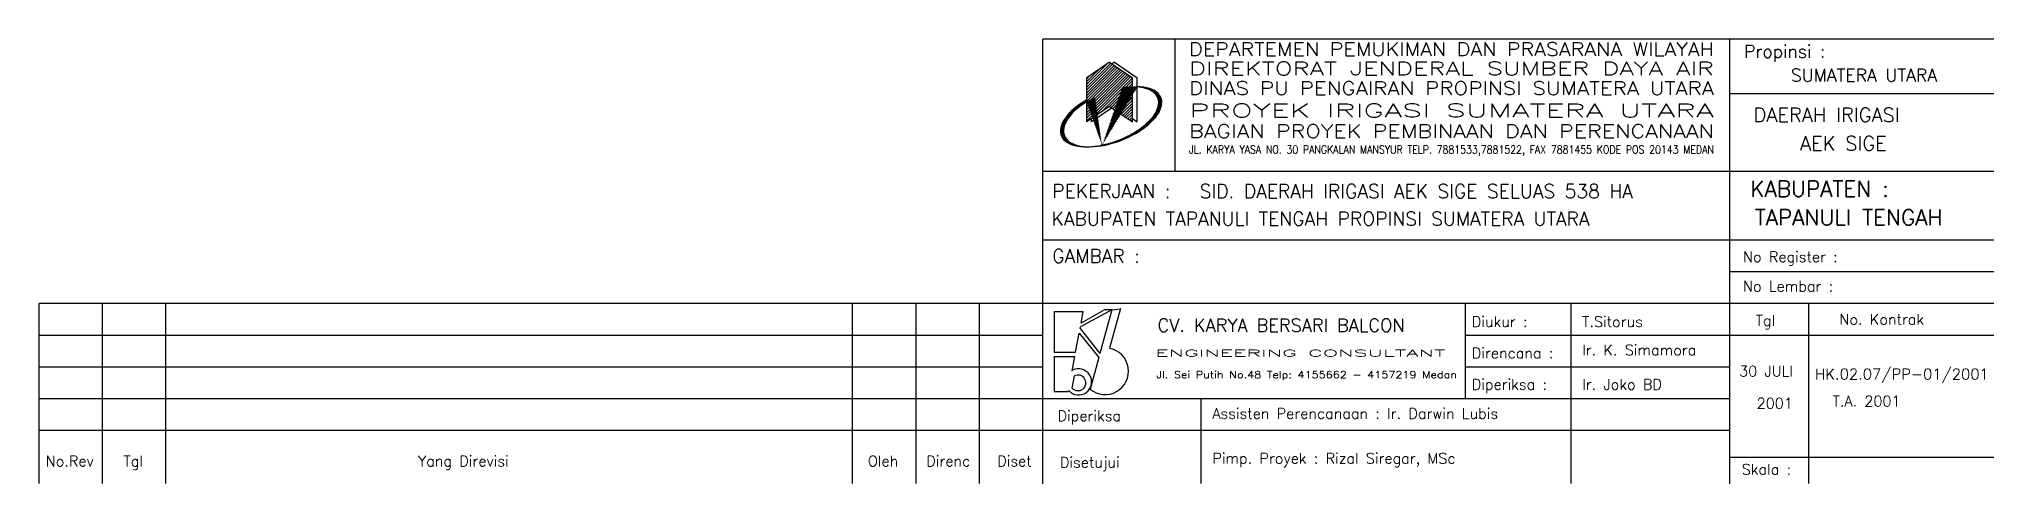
# Model space of a CAD drawing. Header units: metres. Extents: x 411 to 781, y 0 to 84.
import ezdxf
from ezdxf.enums import TextEntityAlignment as Align

# ---------------------------------------------------------------- set-up
doc = ezdxf.new("R2010")
doc.units = ezdxf.units.M
doc.header["$MEASUREMENT"] = 0
doc.layers.get('0').update_dxf_attribs({"linetype": 'CONTINUOUS'})
doc.layers.add('KOP', color=7, linetype='CONTINUOUS')
doc.styles.get("Standard").update_dxf_attribs({"font": 'simplex'})

msp = doc.modelspace()

# ---------------------------------------------------------------- hatches: boundary and pattern name
h = msp.add_hatch()
h.set_pattern_fill('ANSI31', color=1, scale=3, style=0)
h.paths.add_polyline_path([(617.65, 76.71), (613.32, 79.64), (608.99, 76.71), (608.99, 68.38), (613.32, 71.31), (617.65, 68.38)])
h = msp.add_hatch()
h.set_pattern_fill('ANSI31', color=1, style=0)
edge = h.paths.add_edge_path()
edge.add_ellipse((613.88, 69.35), major_axis=(9.15, 3.58), ratio=0.483205, start_angle=229.0698, end_angle=409.2163)
edge.add_line((618.55, 75.04), (618.55, 75.01))
edge.add_ellipse((613.32, 69.35), major_axis=(9.15, 3.58), ratio=0.483205, start_angle=233.0121, end_angle=405.1156, ccw=False)
h = msp.add_hatch()
h.set_pattern_fill('ANSI31', color=1, style=0)
edge = h.paths.add_edge_path()
edge.add_ellipse((613.88, 69.35), major_axis=(9.15, 3.58), ratio=0.483205, start_angle=111.0191, end_angle=229.0698, ccw=False)
edge.add_line((608.99, 72.2), (608.99, 72.53))
edge.add_ellipse((613.32, 69.35), major_axis=(9.15, 3.58), ratio=0.483205, start_angle=107.0213, end_angle=233.0121)

# ---------------------------------------------------------------- linework, layer by layer
at = {"color": 4}
for points in [[(613.32, 79.64), (608.99, 76.71)], [(613.32, 79.64), (617.65, 76.71)], [(614.22, 79.64), (613.77, 79.34)], [(614.22, 79.64), (618.55, 76.71)], [(608.99, 68.38), (608.99, 76.71)], [(617.65, 68.38), (617.65, 76.71)], [(618.55, 68.38), (618.55, 76.71)], [(613.32, 71.31), (608.99, 68.38)], [(613.77, 71), (609.89, 68.38)], [(613.32, 71.31), (617.65, 68.38)], [(609.89, 68.38), (609.89, 68.99)], [(617.65, 68.99), (618.55, 68.38)]]:
    msp.add_lwpolyline(points, dxfattribs=at)
for centre, start_param, end_param in [((613.32, 69.35), 1.867875, 7.070601), ((613.88, 69.35), 1.937649, 7.142172)]:
    msp.add_ellipse(centre, major_axis=(9.15, 3.58), ratio=0.483205, start_param=start_param, end_param=end_param, dxfattribs=at)
at = {"layer": 'KOP', "color": 5}
for p, q in [((600.7, -0.08), (600.7, 84.02)), ((602.81, 32.49), (608.31, 32.49)), ((613.73, 32.82), (607.77, 29.59)), ((612.37, 32.82), (607.91, 30.33)), ((607.91, 30.33), (608.31, 32.49)), ((615.36, 33.08), (613.29, 25.55)), ((606.87, 24.83), (607.55, 28.43)), ((607.55, 28.43), (611.26, 23.84)), ((607.71, 29.3), (607.77, 29.59)), ((607.71, 29.3), (611.46, 24.55)), ((602.81, 24.83), (606.87, 24.83)), ((602.81, 24.03), (606.72, 24.03)), ((606.2, 21.23), (606.72, 24.03))]:
    msp.add_line(p, q, dxfattribs=at)
at = {"layer": 'KOP', "color": 3}
msp.add_line((625.7, 59.02), (625.7, 84.02), dxfattribs=at)
at = {"layer": 'KOP', "color": 4}
msp.add_line((730.7, -0.08), (730.7, 84.02), dxfattribs=at)
at = {"layer": 'KOP', "color": 10}
for p, q in [((602.81, 32.49), (602.81, 24.83)), ((613.73, 32.82), (611.46, 24.55)), ((602.81, 24.03), (602.81, 17.37)), ((611.26, 23.84), (609.61, 17.85))]:
    msp.add_line(p, q, dxfattribs=at)
at = {"layer": 'KOP', "color": 5}
for points in [[(780.7, 84.02), (600.7, 84.02)], [(613.73, 32.82), (612.37, 32.82)], [(613.73, 32.82), (615.35, 33.05)], [(606.22, 18.04), (606.65, 20.34)], [(602.81, 17.37), (605.47, 17.37)], [(605.47, 17.37), (605.56, 17.56)]]:
    msp.add_lwpolyline(points, dxfattribs=at)
at = {"layer": 'KOP', "color": 3}
for points in [[(780.7, 73.65), (730.7, 73.65)], [(780.67, 34), (410.67, 34)], [(410.67, 0), (410.67, 34)], [(422.67, 0), (422.67, 34)], [(434.67, 0), (434.67, 34)], [(564.67, 0), (564.67, 34)], [(576.67, 0), (576.67, 34)], [(588.67, 0), (588.67, 34)], [(680.67, 16), (680.67, 34)], [(700.67, 0), (700.67, 34)], [(745.67, 0), (745.67, 34)], [(600.7, 28), (410.67, 28)], [(780.67, 28), (680.67, 28)], [(600.7, 22), (410.67, 22)], [(730.7, 22), (680.67, 22)], [(730.7, 16), (410.67, 16)], [(630.67, 0), (630.67, 16)], [(730.7, 10), (410.67, 10)], [(780.7, 4.92), (730.7, 4.92)]]:
    msp.add_lwpolyline(points, dxfattribs=at)
at = {"layer": 'KOP', "color": 4}
for points in [[(730.7, 59.02), (600.7, 59.02)], [(780.7, 59.02), (730.7, 59.02)], [(780.67, 46.02), (600.7, 46.02)], [(780.67, 40.02), (730.7, 40.02)]]:
    msp.add_lwpolyline(points, dxfattribs=at)
at = {"layer": 'KOP', "color": 5}
for centre, radius, start, end in [((612.47, 21.21), 4.41, 229.6836, 79.2963), ((607.42, 19.2), 2.48, 221.5634, 117.1703), ((607.33, 19.02), 1.48, 221.5634, 117.1703)]:
    msp.add_arc(centre, radius, start, end, dxfattribs=at)

# ---------------------------------------------------------------- texts
for s, width, p, p2 in [('DEPARTEMEN PEMUKIMAN DAN PRASARANA WILAYAH', 0.981881, (628.35, 80.87), (727.7, 80.87)), ('DIREKTORAT JENDERAL SUMBER DAYA AIR', 1.227351, (628.35, 77.22), (727.7, 77.22)), ('DINAS PU PENGAIRAN PROPINSI SUMATERA UTARA', 1.019046, (628.35, 73.48), (727.7, 73.48)), ('PROYEK IRIGASI SUMATERA UTARA', 1.501077, (628.35, 69.26), (727.7, 69.26)), ('BAGIAN PROYEK PEMBINAAN DAN PERENCANAAN', 1.060481, (628.35, 65.37), (727.7, 65.37))]:
    msp.add_text(s, height=2.5, dxfattribs=dict(at, width=width)).set_placement(p, p2, align=Align.FIT)
at = {"layer": 'KOP', "color": 4}
for s, height, p in [('Propinsi :', 2.4, (741.11, 80.5)), ('SUMATERA UTARA', 2.4, (756.11, 76.01)), ('DAERAH IRIGASI', 2.7, (749.03, 68.36)), ('AEK SIGE', 2.7, (752.21, 62.96)), ('KABUPATEN :', 3, (747.71, 54.22)), ('TAPANULI TENGAH', 3, (753.21, 48.81))]:
    msp.add_text(s, height=height, dxfattribs=at).set_placement(p, align=Align.CENTER)
at = {"layer": 'KOP', "color": 3}
for s, height, width, p, p2 in [('JL. KARYA YASA NO. 30 PANGKALAN MANSYUR TELP. 7881533,7881522, FAX 7881455 KODE POS 20143 MEDAN', 1.5, 0.752298, (628.35, 62.39), (727.7, 62.39)), ('HK.02.07/PP-01/2001', 2, 0.970139, (746.85, 19.68), (779.74, 19.68))]:
    msp.add_text(s, height=height, dxfattribs=dict(at, width=width)).set_placement(p, p2, align=Align.FIT)
at = {"layer": 'KOP', "color": 4}
for s, p in [('PEKERJAAN :', (602.46, 53.98)), ('SID. DAERAH IRIGASI AEK SIGE SELUAS 538 HA', (630.35, 53.97)), ('KABUPATEN TAPANULI TENGAH PROPINSI SUMATERA UTARA', (602.31, 48.76)), ('GAMBAR :', (602.46, 41.71))]:
    msp.add_text(s, height=2.6, dxfattribs=at).set_placement(p)
at = {"layer": 'KOP', "color": 3}
for s, p in [('No Register :', (733.22, 41.85)), ('No Lembar :', (733.22, 36.29)), ('Diukur :', (681.87, 29.6)), ('T.Sitorus', (702.77, 29.6)), ('Tgl', (735.61, 29.82)), ('No. Kontrak', (751.47, 30.04)), ('Ir. K. Simamora', (702.77, 24.23)), ('Direncana :', (681.87, 23.67)), ('30 JULI', (732.48, 20.24)), ('Diperiksa :', (681.87, 17.73)), ('Ir. Joko BD', (702.77, 17.73)), ('2001', (735.79, 14.16)), ('T.A. 2001', (750.17, 14.57)), ('Diperiksa', (603.47, 11.79)), ('Assisten Perencanaan : Ir. Darwin Lubis', (632.76, 12.23)), ('Disetujui', (603.91, 2.99)), ('Pimp. Proyek : Rizal Siregar, MSc', (632.76, 3.75)), ('Skala :', (732.97, 1.67))]:
    msp.add_text(s, height=2, dxfattribs=at).set_placement(p)
at = {"layer": 'KOP', "color": 5}
msp.add_text('CV. KARYA BERSARI BALCON', height=2.47, dxfattribs=at).set_placement((622.38, 28.67))
at = {"layer": 'KOP', "color": 4}
for s, width, p, p2 in [('ENGINEERING CONSULTANT', 2.148226, (621.98, 24), (676.85, 24)), ('Jl. Sei Putih No.48 Telp: 4155662 - 4157219 Medan', 1.082018, (622.16, 19.93), (679.07, 19.93))]:
    msp.add_text(s, height=1.274, dxfattribs=dict(at, width=width)).set_placement(p, p2, align=Align.FIT)
at = {"layer": 'KOP', "color": 2}
for s, p in [('No.Rev', (411.94, 3.23)), ('Tgl', (426.64, 3.23)), ('Yang Direvisi', (482.41, 3.23)), ('Oleh', (567.55, 3.23)), ('Direnc', (578.61, 3.23)), ('Diset', (592.04, 3.23))]:
    msp.add_text(s, height=2, dxfattribs=at).set_placement(p)

doc.saveas('drawing.dxf')
